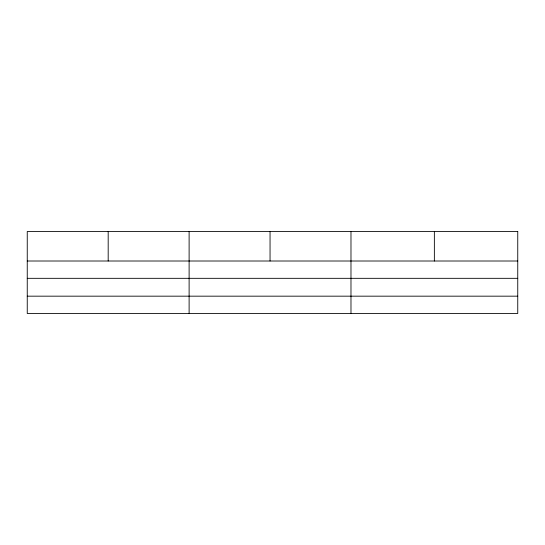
<?xml version="1.0" encoding="UTF-8"?>
<svg xmlns="http://www.w3.org/2000/svg" width="545" height="545" viewBox="0 0 545 545"><rect width="100%" height="100%" fill="white"/><g stroke="black" fill="none" stroke-linecap="round" stroke-linejoin="round"><path stroke-width="0.82" d="M27.25 261.007L517.75 261.007M27.25 278.325L517.75 278.325M27.25 296.167L517.75 296.167M434.365 231.516L434.365 261.007M350.98 231.516L350.98 313.484M270.048 231.516L270.048 261.007M189.115 231.516L189.115 313.484M108.183 231.516L108.183 261.007M517.75 231.516L27.25 231.516L27.25 313.484L517.75 313.484L517.75 231.516"/></g></svg>
